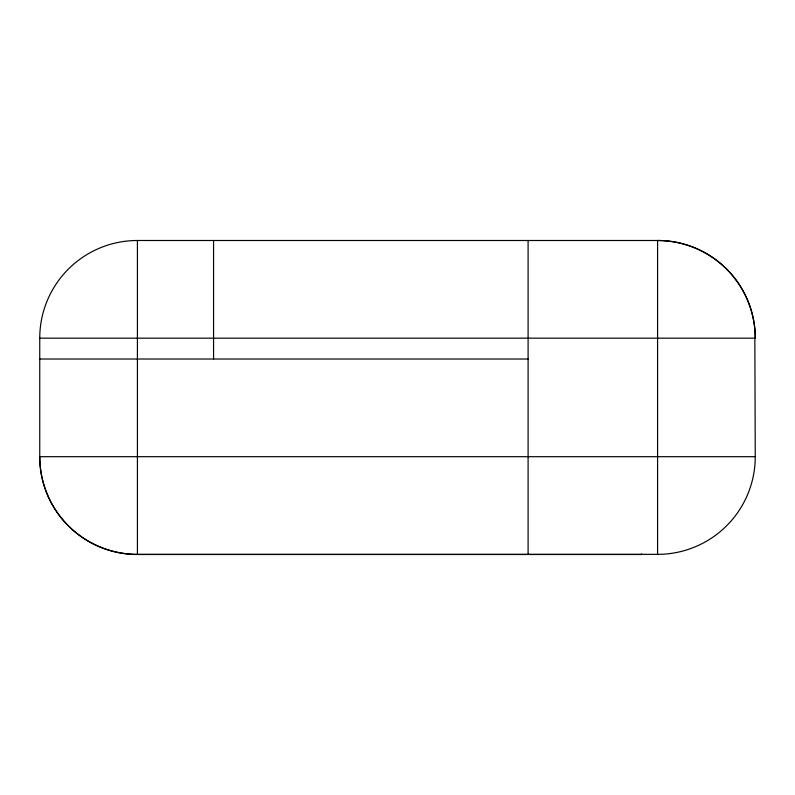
<?xml version="1.0" encoding="UTF-8"?>
<svg xmlns="http://www.w3.org/2000/svg" width="795" height="795" viewBox="0 0 795 795"><rect width="100%" height="100%" fill="white"/><g stroke="black" fill="none" stroke-linecap="round" stroke-linejoin="round"><path stroke-width="1.19" d="M754.853 338.183L755.25 456.688A97.666 97.666 0 0 1 657.584 554.354L137.416 554.354A97.666 97.666 0 0 1 39.75 456.688L754.853 456.698M39.75 338.173A97.666 97.666 0 0 1 137.416 240.497L657.584 240.497A97.715 97.715 0 0 1 755.26 338.173L39.75 338.173L39.75 456.827A97.666 97.666 0 0 0 137.416 554.503L641.674 554.503L641.674 553.956M39.75 359.012L528.099 359.012M657.584 554.354L657.584 240.497A97.666 97.666 0 0 1 755.25 338.173M528.099 240.497L528.099 554.503M213.567 240.497L213.567 359.012M137.416 240.497L137.416 554.503"/></g></svg>
